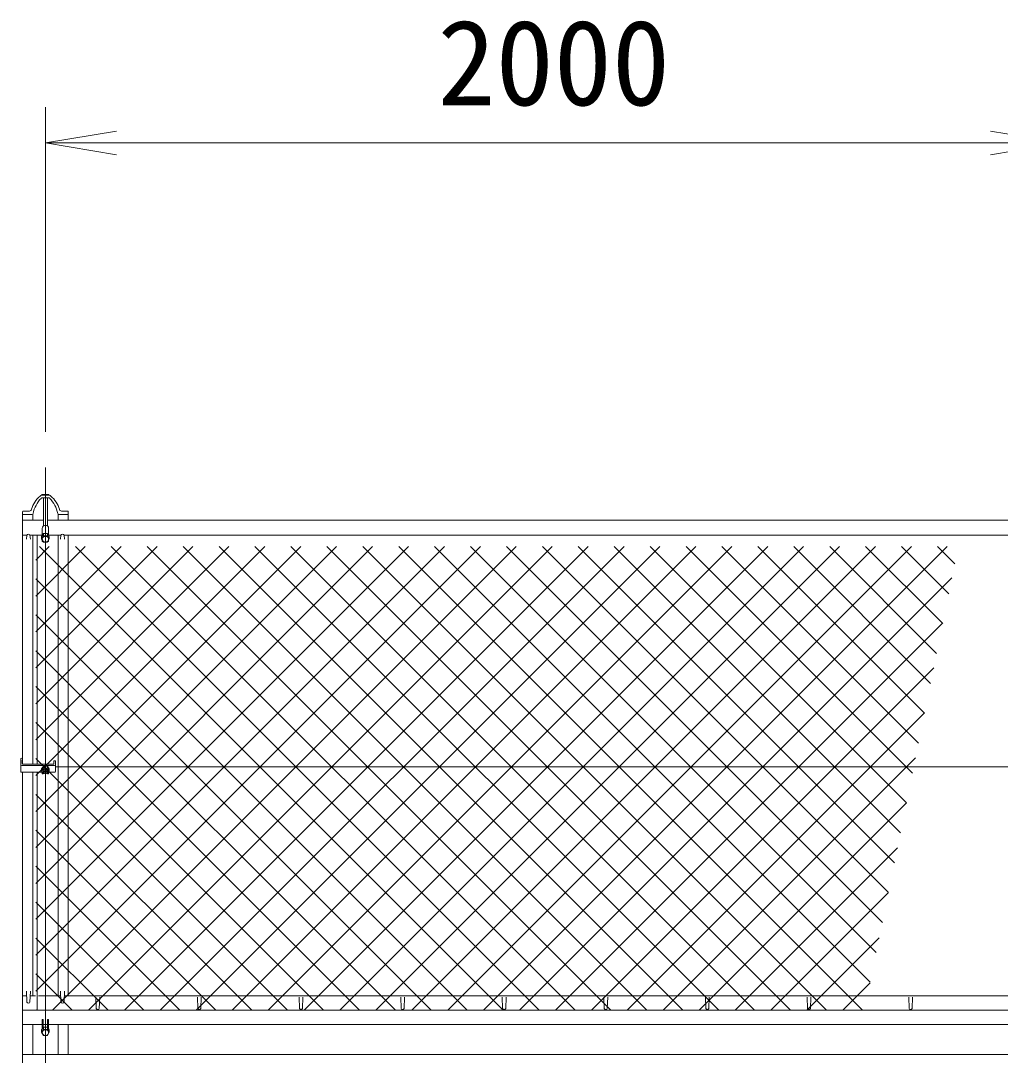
# Model space of a CAD drawing. Units: millimetres, scale not verified. Extents: x -14700 to 14700, y -10395 to 10395.
# Drawn here: x -11013 to -9085, y 3417 to 5454 of the extents above; entities that cross this region are included whole.
import ezdxf
from ezdxf.enums import TextEntityAlignment as Align

# ---------------------------------------------------------------- set-up
doc = ezdxf.new("R2010")
doc.units = ezdxf.units.MM
doc.header["$LTSCALE"] = 70
doc.linetypes.add('USER1', pattern=[50.8, 31.75, -6.35, 6.35, -6.35])
for name, color, linetype, lineweight in [('0-1_D-STR1', 1, 'Continuous', 18), ('0-2_D-BMK', 2, 'USER1', 13), ('0-3_D-STR3', 3, 'Continuous', 13), ('0-8_D-STR-DIM', 7, 'Continuous', 9), ('0-9_0', 7, 'Continuous', 9), ('0-A_D-STR2', 7, 'Continuous', 9)]:
    doc.layers.add(name, color=color, linetype=linetype, lineweight=lineweight)
doc.styles.add('ＭＳ ゴシック', font='')
doc.styles.get('ＭＳ ゴシック').set_extended_font_data('MS Gothic')

# ---------------------------------------------------------------- blocks, each defined once
blk = doc.blocks.new('_Open')
at = {"layer": '0-9_0'}
blk.add_line((-70, 11.67), (0, 0), dxfattribs=at)
blk.add_lwpolyline([(-70, -11.67), (0, 0), (-70, 0)], dxfattribs=at)

msp = doc.modelspace()

# ---------------------------------------------------------------- linework, layer by layer
at = {"layer": '0-1_D-STR1'}
for p, q in [((-10971.66, 4519.88), (-10956.65, 4519.88)), ((-10970.6, 4514.88), (-10957.71, 4514.88)), ((-11009.16, 4481.7), (-11009.16, 4487.27)), ((-11009.16, 4481.7), (-11009.16, 4487.27)), ((-11009.16, 4481.7), (-11009.16, 3990.69)), ((-10990.8, 4481.7), (-11009.16, 4481.7)), ((-10995.58, 4488.77), (-11007.66, 4488.77)), ((-10989.16, 4481.7), (-10989.16, 4471.09)), ((-10939.16, 4471.09), (-10939.16, 4481.7)), ((-10937.51, 4481.7), (-10919.16, 4481.7)), ((-10932.73, 4488.77), (-10920.66, 4488.77)), ((-10919.16, 4481.7), (-10919.16, 4487.27)), ((-10919.16, 4471.09), (-10919.16, 4481.7)), ((-10968.16, 4471.09), (-11009.16, 4471.09)), ((-8968.16, 4471.09), (-10960.16, 4471.09)), ((-11000.43, 4441.52), (-11009.16, 4441.52)), ((-11000.66, 4441.08), (-11001.41, 4433.53)), ((-10970.41, 4441.52), (-10994.88, 4441.52)), ((-10994.66, 4441.08), (-10993.91, 4433.53)), ((-10989.16, 4441.52), (-10989.16, 3990.08)), ((-10933.43, 4441.52), (-10957.91, 4441.52)), ((-10939.16, 3534.18), (-10939.16, 4441.52)), ((-10933.66, 4441.08), (-10934.41, 4433.53)), ((-9000.43, 4441.52), (-10927.88, 4441.52)), ((-10927.66, 4441.08), (-10926.91, 4433.53)), ((-10919.16, 3534.18), (-10919.16, 4441.52)), ((-11009.16, 3974.38), (-11009.16, 2753.2)), ((-10989.16, 3974.38), (-10989.16, 3534.18)), ((-11001.08, 3534.18), (-11009.16, 3534.18)), ((-11000.66, 3521.96), (-11001.41, 3543.46)), ((-10994.66, 3521.96), (-10993.91, 3543.46)), ((-10983.62, 3534.18), (-10994.23, 3534.18)), ((-10934.08, 3534.18), (-10977.62, 3534.18)), ((-10933.66, 3521.96), (-10934.41, 3543.46)), ((-10927.66, 3521.96), (-10926.91, 3543.46)), ((-9001.08, 3534.18), (-10927.23, 3534.18)), ((-10864.16, 3509.25), (-10864.91, 3531.96)), ((-10858.16, 3509.25), (-10857.41, 3531.96)), ((-10664.16, 3509.25), (-10664.91, 3531.96)), ((-10658.16, 3509.25), (-10657.41, 3531.96)), ((-10464.16, 3509.25), (-10464.91, 3531.96)), ((-10458.16, 3509.25), (-10457.41, 3531.96)), ((-10264.16, 3509.25), (-10264.91, 3531.96)), ((-10258.16, 3509.25), (-10257.41, 3531.96)), ((-10064.16, 3509.25), (-10064.91, 3531.96)), ((-10058.16, 3509.25), (-10057.41, 3531.96)), ((-9864.16, 3509.25), (-9864.91, 3531.96)), ((-9858.16, 3509.25), (-9857.41, 3531.96)), ((-9664.16, 3509.25), (-9664.91, 3531.96)), ((-9658.16, 3509.25), (-9657.41, 3531.96)), ((-9464.16, 3509.25), (-9464.91, 3531.96)), ((-9458.16, 3509.25), (-9457.41, 3531.96)), ((-9264.16, 3509.25), (-9264.91, 3531.96)), ((-9258.16, 3509.25), (-9257.41, 3531.96)), ((-6214.16, 3505.89), (-11009.16, 3505.89)), ((-10970.41, 3477.61), (-11009.16, 3477.61)), ((-10989.16, 3477.61), (-10989.16, 3418.7)), ((-10959.91, 3477.61), (-10968.41, 3477.61)), ((-10968.41, 3477.61), (-10959.91, 3477.61)), ((-8970.41, 3477.61), (-10957.91, 3477.61)), ((-10939.16, 3418.7), (-10939.16, 3477.61)), ((-10919.16, 3418.7), (-10919.16, 3477.61)), ((-11009.16, 3418.7), (-6214.16, 3418.7))]:
    msp.add_line(p, q, dxfattribs=at)
for centre, radius, start, end in [((-10942.38, 4478.65), 51.07, 129.15493, 164.69044), ((-10932.21, 4473.5), 57.07, 135.26125, 169.49469), ((-10971.66, 4516.38), 3.5, 90, 147.73028), ((-10970.6, 4512.38), 2.5, 90, 149.15113), ((-10957.71, 4512.38), 2.5, 30.84887, 90), ((-10956.65, 4516.38), 3.5, 32.26972, 90), ((-10996.11, 4473.5), 57.07, 10.50531, 44.73875), ((-10985.94, 4478.65), 51.07, 15.30956, 50.84507), ((-11007.66, 4487.27), 1.5, 90, 180), ((-10995.58, 4492.77), 4, 270, 350.85863), ((-10990.8, 4484.2), 2.5, 270, 353.11764), ((-10937.51, 4484.2), 2.5, 186.88236, 270), ((-10932.73, 4492.77), 4, 189.14137, 270), ((-10920.66, 4487.27), 1.5, 0, 90), ((-10997.66, 4439.83), 3.25, 22.61986, 157.38014), ((-10930.66, 4439.83), 3.25, 22.61986, 157.38014), ((-10997.66, 3523.21), 3.25, 202.61986, 337.38014), ((-10930.66, 3523.21), 3.25, 202.61986, 337.38014), ((-10861.16, 3510.5), 3.25, 202.61986, 337.38014), ((-10661.16, 3510.5), 3.25, 202.61986, 337.38014), ((-10461.16, 3510.5), 3.25, 202.61986, 337.38014), ((-10261.16, 3510.5), 3.25, 202.61986, 337.38014), ((-10061.16, 3510.5), 3.25, 202.61986, 337.38014), ((-9861.16, 3510.5), 3.25, 202.61986, 337.38014), ((-9661.16, 3510.5), 3.25, 202.61986, 337.38014), ((-9461.16, 3510.5), 3.25, 202.61986, 337.38014), ((-9261.16, 3510.5), 3.25, 202.61986, 337.38014)]:
    msp.add_arc(centre, radius, start, end, dxfattribs=at)
at = {"layer": '0-2_D-BMK'}
msp.add_line((-10964.16, -4611.3), (-10964.16, 4574.55), dxfattribs=at)
at = {"layer": '0-3_D-STR3'}
for p, q in [((-10970.46, 4521.02), (-10971.66, 4520.33)), ((-10971.66, 4519.88), (-10971.66, 4520.33)), ((-10971.66, 4519.88), (-10956.65, 4519.88)), ((-10970.46, 4521.02), (-10957.86, 4521.02)), ((-10968.16, 4459.24), (-10968.16, 4514.88)), ((-10967.91, 4519.88), (-10967.91, 4520.33)), ((-10960.4, 4519.88), (-10960.4, 4520.33)), ((-10960.16, 4459.24), (-10960.16, 4514.88)), ((-10957.86, 4521.02), (-10956.65, 4520.33)), ((-10956.65, 4519.88), (-10956.65, 4520.33)), ((-10980.16, 4441.52), (-10980.16, 3990.08)), ((-10970.41, 4454.41), (-10970.41, 4440.66)), ((-10967.91, 4444.47), (-10967.91, 4439.88)), ((-10956.65, 4438.74), (-10960.4, 4444.47)), ((-10960.4, 4444.47), (-10960.4, 4439.88)), ((-10957.91, 4454.41), (-10957.91, 4440.66)), ((-10971.66, 4438.74), (-10971.66, 4434.15)), ((-10970.41, 4431.97), (-10970.41, 4428.84)), ((-10970.41, 4428.84), (-10968.6, 4428.84)), ((-10959.71, 4428.84), (-10957.91, 4428.84)), ((-10957.91, 4431.97), (-10957.91, 4428.84)), ((-10956.65, 4438.74), (-10956.65, 4434.15)), ((-11012.91, 3999.96), (-11012.91, 3976.38)), ((-11010.91, 4001.96), (-11009.16, 4001.96)), ((-11009.71, 3997.69), (-11009.71, 3992.08)), ((-10947.36, 3992.08), (-10947.36, 3997.15)), ((-10947.36, 3997.15), (-10944.16, 3997.15)), ((-10944.16, 3976.38), (-10944.16, 3997.15)), ((-11010.91, 3987.81), (-10946.16, 3987.81)), ((-11010.91, 3974.38), (-10970.41, 3974.38)), ((-11007.71, 3990.08), (-10949.36, 3990.08)), ((-10980.16, 3974.38), (-10980.16, 3505.89)), ((-10971.66, 3977.01), (-10971.66, 3981.1)), ((-10970.41, 3975.24), (-10970.41, 3971.2)), ((-10968.41, 3972.41), (-10968.41, 3971.2)), ((-10968.16, 3977), (-10968.16, 3974.17)), ((-10967.91, 3982.32), (-10967.91, 3986.4)), ((-10960.4, 3982.32), (-10960.4, 3986.4)), ((-10960.16, 3977), (-10960.16, 3974.17)), ((-10959.91, 3972.41), (-10959.91, 3971.2)), ((-10957.91, 3975.24), (-10957.91, 3971.2)), ((-10957.91, 3974.38), (-10946.16, 3974.38)), ((-10956.65, 3977.01), (-10956.65, 3981.1)), ((-10944.16, 3985.37), (-8970.41, 3985.37)), ((-10970.41, 3971.2), (-10968.41, 3971.2)), ((-10959.91, 3971.2), (-10957.91, 3971.2)), ((-10970.41, 3469.1), (-10970.41, 3487.69)), ((-10968.41, 3487.69), (-10970.41, 3487.69)), ((-10968.41, 3472.15), (-10968.41, 3487.69)), ((-10959.91, 3472.15), (-10959.91, 3487.69)), ((-10959.91, 3487.69), (-10957.91, 3487.69)), ((-10957.91, 3469.1), (-10957.91, 3487.69)), ((-10971.66, 3467.18), (-10971.66, 3462.58)), ((-10970.41, 3477.08), (-10968.41, 3477.08)), ((-10967.91, 3472.91), (-10967.91, 3468.31)), ((-10956.65, 3467.18), (-10960.4, 3472.91)), ((-10960.4, 3472.91), (-10960.4, 3468.31)), ((-10959.91, 3477.08), (-10957.91, 3477.08)), ((-10956.65, 3467.18), (-10956.65, 3462.58))]:
    msp.add_line(p, q, dxfattribs=at)
for points in [[(-10960.4, 4444.47), (-10967.91, 4444.47), (-10971.66, 4438.74)], [(-10956.65, 3981.1), (-10960.4, 3986.4), (-10967.91, 3986.4), (-10971.66, 3981.1)], [(-10956.65, 3977.01), (-10960.4, 3982.32), (-10967.91, 3982.32), (-10971.66, 3977.01), (-10967.91, 3971.71), (-10966.13, 3971.71)], [(-10962.18, 3971.71), (-10960.4, 3971.71), (-10956.65, 3977.01)], [(-10960.4, 3472.91), (-10967.91, 3472.91), (-10971.66, 3467.18)]]:
    msp.add_lwpolyline(points, dxfattribs=at)
for points in [[(-10960.4, 4439.88), (-10967.91, 4439.88), (-10971.66, 4434.15), (-10967.91, 4427.65), (-10960.4, 4427.65), (-10956.65, 4434.15)], [(-10960.4, 3468.31), (-10967.91, 3468.31), (-10971.66, 3462.58), (-10967.91, 3456.08), (-10960.4, 3456.08), (-10956.65, 3462.58)]]:
    msp.add_lwpolyline(points, close=True, dxfattribs=at)
for centre, radius, start, end in [((-10969.78, 4517.58), 3.32, 55.61585, 124.38415), ((-10964.16, 4508.49), 12.42, 72.4121, 107.5879), ((-10958.53, 4517.58), 3.32, 55.61585, 124.38415), ((-10964.16, 4454.41), 6.25, 0, 180), ((-10964.16, 4433.9), 6.25, 177.75339, 2.24661), ((-11010.91, 3999.96), 2, 90, 180), ((-11007.71, 3997.69), 2, 136.20109, 180), ((-11010.91, 3989.81), 2, 180, 270), ((-11010.91, 3976.38), 2, 180, 270), ((-11007.71, 3992.08), 2, 180, 270), ((-10964.16, 3974.73), 4.59, 29.48458, 150.51542), ((-10949.36, 3992.08), 2, 270, 0), ((-10946.16, 3989.81), 2, 270, 0), ((-10946.16, 3976.38), 2, 270, 0), ((-10964.16, 3462.34), 6.25, 177.75339, 2.24661)]:
    msp.add_arc(centre, radius, start, end, dxfattribs=at)
for centre, ratio, start_param, end_param in [((-10964.16, 4434.15), 0.748157, 3.1415927, 6.2831853), ((-10964.16, 3976.59), 0.721249, 2.1782275, 7.2465505), ((-10964.16, 3462.58), 0.748157, 3.1415927, 6.2831853)]:
    msp.add_ellipse(centre, major_axis=(-6.25, 0), ratio=ratio, start_param=start_param, end_param=end_param, dxfattribs=at)
for centre, major_axis in [((-10964.16, 3974.17), (-4, 0)), ((-10964.16, 3973.32), (-2.8, 0))]:
    msp.add_ellipse(centre, major_axis=major_axis, ratio=0.707107, dxfattribs=at)
at = {"layer": '0-8_D-STR-DIM'}
for p, q in [((-10964.16, 4644.55), (-10964.16, 5283.61)), ((-10824.16, 5213.61), (-9104.16, 5213.61))]:
    msp.add_line(p, q, dxfattribs=at)
at = {"layer": '0-A_D-STR2'}
for p, q in [((-10983.16, 4392.16), (-10956.61, 4418.7)), ((-10983.16, 4321.45), (-10885.9, 4418.7)), ((-10983.16, 4250.74), (-10815.19, 4418.7)), ((-10983.16, 4180.03), (-10744.48, 4418.7)), ((-10983.16, 4109.32), (-10673.77, 4418.7)), ((-10983.16, 4038.61), (-10603.06, 4418.7)), ((-10983.16, 3967.9), (-10532.35, 4418.7)), ((-10983.16, 3897.19), (-10461.64, 4418.7)), ((-10983.16, 3826.48), (-10390.93, 4418.7)), ((-10983.16, 3755.76), (-10320.22, 4418.7)), ((-10983.16, 3685.05), (-10249.51, 4418.7)), ((-10983.16, 3614.34), (-10178.8, 4418.7)), ((-10983.16, 3543.63), (-10108.09, 4418.7)), ((-10063.15, 3505.89), (-10975.96, 4418.7)), ((-10950.18, 3505.89), (-10037.38, 4418.7)), ((-9992.44, 3505.89), (-10905.25, 4418.7)), ((-10879.47, 3505.89), (-9966.66, 4418.7)), ((-9921.73, 3505.89), (-10834.54, 4418.7)), ((-10808.76, 3505.89), (-9895.95, 4418.7)), ((-9851.02, 3505.89), (-10763.82, 4418.7)), ((-10738.05, 3505.89), (-9825.24, 4418.7)), ((-9780.31, 3505.89), (-10693.11, 4418.7)), ((-10667.34, 3505.89), (-9754.53, 4418.7)), ((-9709.59, 3505.89), (-10622.4, 4418.7)), ((-10596.63, 3505.89), (-9683.82, 4418.7)), ((-9638.88, 3505.89), (-10551.69, 4418.7)), ((-10525.92, 3505.89), (-9613.11, 4418.7)), ((-9568.17, 3505.89), (-10480.98, 4418.7)), ((-10455.21, 3505.89), (-9542.4, 4418.7)), ((-9497.46, 3505.89), (-10410.27, 4418.7)), ((-10384.5, 3505.89), (-9471.69, 4418.7)), ((-9426.75, 3505.89), (-10339.56, 4418.7)), ((-10313.79, 3505.89), (-9400.98, 4418.7)), ((-9356.04, 3505.89), (-10268.85, 4418.7)), ((-10243.08, 3505.89), (-9330.27, 4418.7)), ((-9340.52, 3561.08), (-10198.14, 4418.7)), ((-10172.37, 3505.89), (-9259.56, 4418.7)), ((-9328.64, 3619.91), (-10127.43, 4418.7)), ((-10101.66, 3505.89), (-9188.85, 4418.7)), ((-9316.76, 3678.75), (-10056.72, 4418.7)), ((-9304.89, 3737.58), (-9986.01, 4418.7)), ((-9293.01, 3796.41), (-9915.3, 4418.7)), ((-9281.13, 3855.25), (-9844.59, 4418.7)), ((-9269.26, 3914.08), (-9773.88, 4418.7)), ((-9257.38, 3972.92), (-9703.16, 4418.7)), ((-9245.5, 4031.75), (-9632.45, 4418.7)), ((-9233.62, 4090.58), (-9561.74, 4418.7)), ((-9221.75, 4149.42), (-9491.03, 4418.7)), ((-9209.87, 4208.25), (-9420.32, 4418.7)), ((-9197.99, 4267.08), (-9349.61, 4418.7)), ((-9186.12, 4325.92), (-9278.9, 4418.7)), ((-9174.24, 4384.75), (-9208.19, 4418.7)), ((-10133.86, 3505.89), (-10983.16, 4355.19)), ((-10030.95, 3505.89), (-9179.84, 4356.99)), ((-10204.57, 3505.89), (-10983.16, 4284.48)), ((-9960.23, 3505.89), (-9197.73, 4268.4)), ((-10275.28, 3505.89), (-10983.16, 4213.77)), ((-9889.52, 3505.89), (-9215.61, 4179.8)), ((-10345.99, 3505.89), (-10983.16, 4143.06)), ((-9818.81, 3505.89), (-9233.5, 4091.21)), ((-10416.7, 3505.89), (-10983.16, 4072.35)), ((-10487.41, 3505.89), (-10983.16, 4001.64)), ((-9748.1, 3505.89), (-9251.38, 4002.61)), ((-10558.12, 3505.89), (-10983.16, 3930.93)), ((-9677.39, 3505.89), (-9269.27, 3914.02)), ((-10628.83, 3505.89), (-10983.16, 3860.22)), ((-9606.68, 3505.89), (-9287.15, 3825.42)), ((-10699.54, 3505.89), (-10983.16, 3789.5)), ((-9535.97, 3505.89), (-9305.04, 3736.83)), ((-10770.25, 3505.89), (-10983.16, 3718.79)), ((-10840.97, 3505.89), (-10983.16, 3648.08)), ((-9465.26, 3505.89), (-9322.92, 3648.23)), ((-10911.68, 3505.89), (-10983.16, 3577.37)), ((-9394.55, 3505.89), (-9340.81, 3559.63)), ((-10982.39, 3505.89), (-10983.16, 3506.66))]:
    msp.add_line(p, q, dxfattribs=at)

# ---------------------------------------------------------------- block references
at = {"layer": '0-8_D-STR-DIM', "xscale": 2, "yscale": 2, "rotation": 180}
msp.add_blockref('_Open', (-10964.16, 5213.61), dxfattribs=at)
at = {"layer": '0-8_D-STR-DIM', "xscale": 2, "yscale": 2}
msp.add_blockref('_Open', (-8964.16, 5213.61), dxfattribs=at)

# ---------------------------------------------------------------- texts
at = {"layer": '0-8_D-STR-DIM', "style": 'ＭＳ ゴシック'}
msp.add_text('2000', height=168.3, dxfattribs=at).set_placement((-10192.53, 5237.22), align=Align.BOTTOM_LEFT)

doc.saveas('drawing.dxf')
